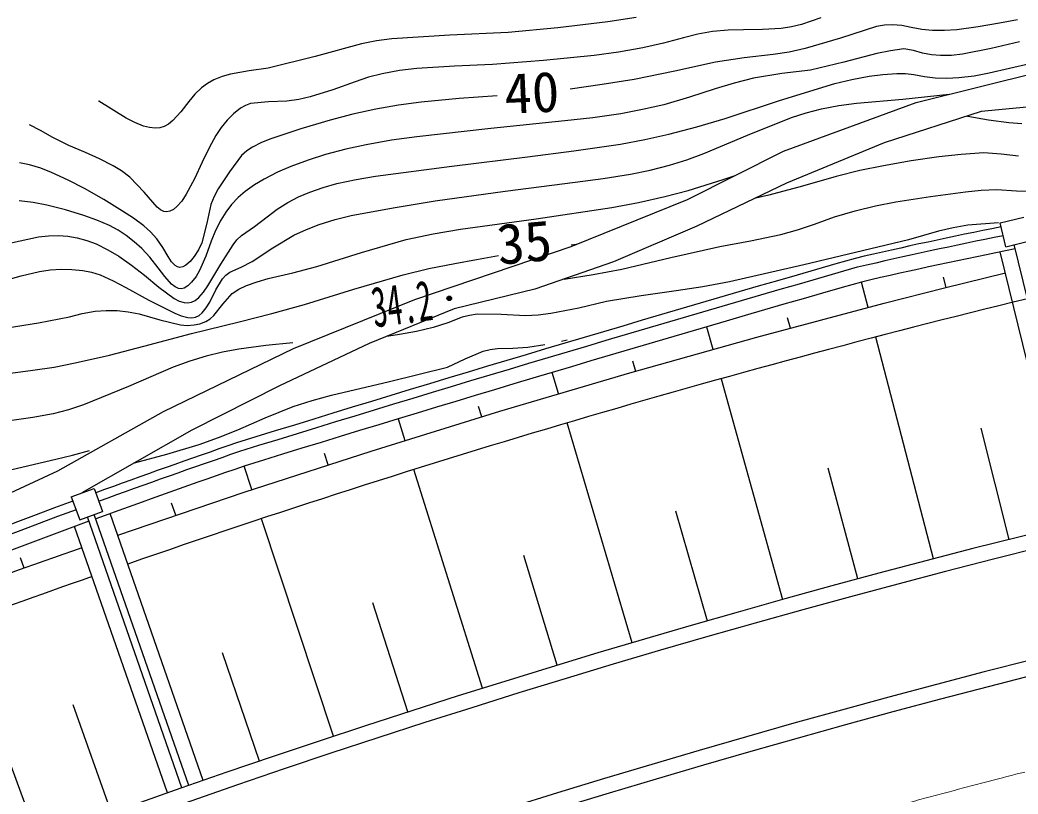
# Model space of a CAD drawing. Units: millimetres, scale not verified. Extents: x 39750 to 680000, y 20000 to 380250.
# Drawn here: x 444946 to 477615, y 311751 to 337078 of the extents above; entities that cross this region are included whole.
import ezdxf
from ezdxf.enums import TextEntityAlignment as Align

# ---------------------------------------------------------------- set-up
doc = ezdxf.new("R2010")
doc.units = ezdxf.units.MM
doc.header["$LTSCALE"] = 1000
doc.linetypes.add('CHAIN', pattern=[18.5, 12, -1.5, 3.5, -1.5])
doc.layers.add('M-BGD', color=7, linetype='Continuous', lineweight=25)
doc.layers.add('M-BMK', color=2, linetype='CHAIN', lineweight=13)
doc.styles.add('ＭＳ ゴシック', font='')
doc.styles.get('ＭＳ ゴシック').set_extended_font_data('MS Gothic')

msp = doc.modelspace()

# ---------------------------------------------------------------- linework, layer by layer
at = {"layer": 'M-BGD'}
for p, q in [((465119, 337156), (464185, 337017)), ((462556, 336825), (460925, 336664)), ((464185, 337017), (462556, 336825)), ((470196, 336849), (469860, 336801)), ((470528, 336928), (470196, 336849)), ((471156, 337142), (470528, 336928)), ((472987, 336860), (471809, 336481)), ((473247, 336906), (472987, 336860)), ((473502, 336922), (473247, 336906)), ((473808, 336894), (473502, 336922)), ((474113, 336835), (473808, 336894)), ((474465, 336770), (474113, 336835)), ((476311, 336851), (475615, 336757)), ((477008, 336976), (476311, 336851)), ((477601, 337079), (477008, 336976)), ((459020, 336575), (457120, 336455)), ((460925, 336664), (459020, 336575)), ((466670, 336493), (466008, 336317)), ((467139, 336612), (466670, 336493)), ((467613, 336701), (467139, 336612)), ((468124, 336744), (467613, 336701)), ((468634, 336756), (468124, 336744)), ((469251, 336764), (468634, 336756)), ((469860, 336801), (469251, 336764)), ((474811, 336736), (474465, 336770)), ((475213, 336732), (474811, 336736)), ((475615, 336757), (475213, 336732)), ((456122, 336297), (454614, 335887)), ((456617, 336391), (456122, 336297)), ((457120, 336455), (456617, 336391)), ((465334, 336169), (464542, 336029)), ((466008, 336317), (465334, 336169)), ((471809, 336481), (470643, 336139)), ((477664, 336359), (476733, 336142)), ((454614, 335887), (453066, 335497)), ((463740, 335918), (462080, 335754)), ((464542, 336029), (463740, 335918)), ((468654, 335838), (467714, 335697)), ((469599, 335948), (468654, 335838)), ((470127, 336029), (469599, 335948)), ((470643, 336139), (470127, 336029)), ((472995, 335977), (471910, 335692)), ((473440, 336070), (472995, 335977)), ((473881, 336132), (473440, 336070)), ((474188, 336075), (473881, 336132)), ((474488, 335987), (474188, 336075)), ((474786, 335934), (474488, 335987)), ((475081, 335912), (474786, 335934)), ((475442, 335919), (475081, 335912)), ((475799, 335956), (475442, 335919)), ((476733, 336142), (475799, 335956)), ((459173, 335568), (457935, 335487)), ((460412, 335619), (459173, 335568)), ((462080, 335754), (460412, 335619)), ((467714, 335697), (466383, 335401)), ((471910, 335692), (470822, 335437)), ((476673, 335343), (478005, 335658)), ((451562, 335227), (451292, 335117)), ((451841, 335307), (451562, 335227)), ((452449, 335417), (451841, 335307)), ((453066, 335497), (452449, 335417)), ((456355, 335204), (455914, 335057)), ((456797, 335320), (456355, 335204)), ((457366, 335419), (456797, 335320)), ((457935, 335487), (457366, 335419)), ((466383, 335401), (465045, 335135)), ((469885, 335322), (468954, 335178)), ((470822, 335437), (469885, 335322)), ((472177, 335132), (472739, 335239)), ((472739, 335239), (473190, 335296)), ((473190, 335296), (473648, 335325)), ((473648, 335325), (473927, 335325)), ((473927, 335325), (474208, 335295)), ((474208, 335295), (474549, 335225)), ((474284, 334381), (478641, 335468)), ((474549, 335225), (474898, 335185)), ((474898, 335185), (475287, 335174)), ((475287, 335174), (475678, 335193)), ((475678, 335193), (476175, 335252)), ((476175, 335252), (476673, 335343)), ((451084, 335002), (450884, 334856)), ((451292, 335117), (451084, 335002)), ((455914, 335057), (455186, 334796)), ((464003, 334967), (462954, 334813)), ((465045, 335135), (464003, 334967)), ((468327, 335014), (467701, 334820)), ((468954, 335178), (468327, 335014)), ((469805, 334438), (471618, 334995)), ((471618, 334995), (472177, 335132)), ((450671, 334645), (450474, 334407)), ((450884, 334856), (450671, 334645)), ((454445, 334562), (454069, 334475)), ((455186, 334796), (454445, 334562)), ((460563, 334598), (459318, 334509)), ((466866, 334548), (466024, 334306)), ((467701, 334820), (466866, 334548)), ((473848, 334487), (475365, 334651)), ((447532, 334417), (447512, 334429)), ((448425, 333867), (447532, 334417)), ((450474, 334407), (450214, 334075)), ((452324, 334284), (452166, 334189)), ((452489, 334347), (452324, 334284)), ((453080, 334398), (452489, 334347)), ((453686, 334417), (453080, 334398)), ((454069, 334475), (453686, 334417)), ((457335, 334291), (456591, 334162)), ((458083, 334391), (457335, 334291)), ((459318, 334509), (458083, 334391)), ((466024, 334306), (465324, 334144)), ((468024, 333858), (469805, 334438)), ((469941, 332790), (474284, 334381)), ((471182, 334170), (471749, 334276)), ((471749, 334276), (472323, 334352)), ((472323, 334352), (473848, 334487)), ((478772, 334307), (476405, 334082)), ((450214, 334075), (449951, 333785)), ((451932, 334003), (451725, 333798)), ((452166, 334189), (451932, 334003)), ((455846, 333998), (455104, 333803)), ((456591, 334162), (455846, 333998)), ((464612, 334011), (463701, 333877)), ((465324, 334144), (464612, 334011)), ((468760, 333312), (470195, 333888)), ((470195, 333888), (470683, 334043)), ((470683, 334043), (471182, 334170)), ((476405, 334082), (473238, 333058)), ((475957, 333927), (475937, 333931)), ((475977, 333923), (475957, 333927)), ((476649, 333802), (475977, 333923)), ((445623, 333464), (445256, 333643)), ((448710, 333719), (448425, 333867)), ((448986, 333608), (448710, 333719)), ((449183, 333557), (448986, 333608)), ((449372, 333538), (449183, 333557)), ((449522, 333551), (449372, 333538)), ((449664, 333592), (449522, 333551)), ((449811, 333673), (449664, 333592)), ((449951, 333785), (449811, 333673)), ((451534, 333564), (451356, 333298)), ((451725, 333798), (451534, 333564)), ((455104, 333803), (454138, 333513)), ((462785, 333773), (460359, 333529)), ((463701, 333877), (462785, 333773)), ((466180, 333343), (467104, 333586)), ((467104, 333586), (468024, 333858)), ((477319, 333712), (476649, 333802)), ((477737, 333684), (477319, 333712)), ((446018, 333237), (445623, 333464)), ((446550, 332975), (446018, 333237)), ((451356, 333298), (451137, 332899)), ((454138, 333513), (453156, 333186)), ((457937, 333256), (457105, 333140)), ((460359, 333529), (457937, 333256)), ((465396, 333164), (466180, 333343)), ((467335, 332708), (468760, 333312)), ((447089, 332742), (446550, 332975)), ((451137, 332899), (450913, 332423)), ((452554, 332918), (452369, 332794)), ((452847, 333065), (452554, 332918)), ((453156, 333186), (452847, 333065)), ((456281, 332996), (455612, 332850)), ((457105, 333140), (456281, 332996)), ((463079, 332793), (464605, 333015)), ((464605, 333015), (465396, 333164)), ((473238, 333058), (470041, 331743)), ((447553, 332538), (447089, 332742)), ((452200, 332645), (451805, 332108)), ((452369, 332794), (452200, 332645)), ((454944, 332674), (454376, 332495)), ((455612, 332850), (454944, 332674)), ((459085, 332297), (461554, 332601)), ((461554, 332601), (463079, 332793)), ((466776, 332504), (467335, 332708)), ((466796, 331199), (469941, 332790)), ((475022, 332597), (474117, 332468)), ((475757, 332677), (475022, 332597)), ((476492, 332726), (475757, 332677)), ((477060, 332689), (476492, 332726)), ((477629, 332622), (477060, 332689)), ((445255, 332335), (444933, 332402)), ((445628, 332226), (445255, 332335)), ((448000, 332309), (447553, 332538)), ((448275, 332136), (448000, 332309)), ((450913, 332423), (450655, 331875)), ((453816, 332286), (453372, 332094)), ((454376, 332495), (453816, 332286)), ((456584, 331962), (459085, 332297)), ((465571, 332166), (466209, 332328)), ((466209, 332328), (466776, 332504)), ((473216, 332309), (472438, 332148)), ((474117, 332468), (473216, 332309)), ((445983, 332090), (445628, 332226)), ((446525, 331838), (445983, 332090)), ((448540, 331933), (448275, 332136)), ((449009, 331441), (448540, 331933)), ((451805, 332108), (451431, 331548)), ((453372, 332094), (452938, 331873)), ((455948, 331857), (456584, 331962)), ((464030, 331889), (464930, 332035)), ((464930, 332035), (465571, 332166)), ((467968, 331860), (468358, 331989)), ((471663, 331956), (470565, 331635)), ((472438, 332148), (471663, 331956)), ((447054, 331558), (446525, 331838)), ((450655, 331875), (450388, 331376)), ((452620, 331682), (452316, 331463)), ((452938, 331873), (452620, 331682)), ((454429, 331448), (454867, 331599)), ((454867, 331599), (455323, 331724)), ((455323, 331724), (455948, 331857)), ((460827, 331479), (463124, 331772)), ((463124, 331772), (464030, 331889)), ((466823, 331501), (467583, 331734)), ((470041, 331743), (467103, 330327)), ((467583, 331734), (467968, 331860)), ((470565, 331635), (469461, 331343)), ((447690, 331201), (447054, 331558)), ((449432, 330955), (449009, 331441)), ((450388, 331376), (450240, 331153)), ((451301, 331302), (451196, 331038)), ((451431, 331548), (451301, 331302)), ((452086, 331264), (451873, 331041)), ((452316, 331463), (452086, 331264)), ((453715, 331110), (454065, 331293)), ((454065, 331293), (454429, 331448)), ((458538, 331156), (460827, 331479)), ((465190, 331103), (466057, 331297)), ((466057, 331297), (466823, 331501)), ((469223, 331288), (468985, 331234)), ((469461, 331343), (469223, 331288)), ((473613, 331124), (474751, 331303)), ((473613, 331124), (474751, 331303)), ((474751, 331303), (475891, 331452)), ((474751, 331303), (475891, 331452)), ((475891, 331452), (476403, 331504)), ((475891, 331452), (476403, 331504)), ((476403, 331504), (476921, 331527)), ((476403, 331504), (476921, 331527)), ((476921, 331527), (477560, 331485)), ((476921, 331527), (477560, 331485)), ((477560, 331485), (478199, 331473)), ((477560, 331485), (478199, 331473)), ((445378, 331103), (444917, 331163)), ((445827, 331014), (445378, 331103)), ((446438, 330863), (445827, 331014)), ((448307, 330822), (447690, 331201)), ((449547, 330865), (449432, 330955)), ((450086, 330972), (449972, 330878)), ((450240, 331153), (450086, 330972)), ((451196, 331038), (451066, 330428)), ((451873, 331041), (451682, 330791)), ((453368, 330884), (453715, 331110)), ((457163, 330933), (458538, 331156)), ((461842, 330575), (464320, 330939)), ((462987, 329671), (466796, 331199)), ((464320, 330939), (465190, 331103)), ((472285, 330838), (472945, 330996)), ((472285, 330838), (472945, 330996)), ((472945, 330996), (473613, 331124)), ((472945, 330996), (473613, 331124)), ((447037, 330684), (446438, 330863)), ((447464, 330529), (447037, 330684)), ((448663, 330594), (448307, 330822)), ((449659, 330813), (449547, 330865)), ((449758, 330800), (449659, 330813)), ((449856, 330819), (449758, 330800)), ((449972, 330878), (449856, 330819)), ((451682, 330791), (451516, 330523)), ((452625, 330319), (453039, 330635)), ((453039, 330635), (453368, 330884)), ((455260, 330547), (455787, 330680)), ((455787, 330680), (457163, 330933)), ((470948, 330400), (471612, 330634)), ((470948, 330400), (471612, 330634)), ((471612, 330634), (472285, 330838)), ((471612, 330634), (472285, 330838)), ((477030, 330437), (477807, 330627)), ((447875, 330348), (447464, 330529)), ((448162, 330195), (447875, 330348)), ((449000, 330343), (448663, 330594)), ((449216, 330145), (449000, 330343)), ((451066, 330428), (450896, 329781)), ((451516, 330523), (451348, 330191)), ((452195, 330029), (452625, 330319)), ((454321, 330225), (454744, 330386)), ((454744, 330386), (455260, 330547)), ((459369, 330232), (461842, 330575)), ((467103, 330327), (464375, 329160)), ((470401, 330216), (470948, 330400)), ((470401, 330216), (470948, 330400)), ((475977, 330359), (475493, 330275)), ((476976, 330435), (475977, 330359)), ((477219, 329660), (477030, 330437)), ((444604, 329770), (445555, 329982)), ((445555, 329982), (445883, 330018)), ((445883, 330018), (446211, 330024)), ((446211, 330024), (446516, 330001)), ((446516, 330001), (446823, 329948)), ((448425, 330022), (448162, 330195)), ((448689, 329822), (448425, 330022)), ((449423, 329915), (449216, 330145)), ((451348, 330191), (451205, 329840)), ((452050, 329885), (452195, 330029)), ((453226, 329621), (453915, 330038)), ((453915, 330038), (454321, 330225)), ((457584, 329893), (458473, 330077)), ((458473, 330077), (459369, 330232)), ((468858, 329849), (469849, 330063)), ((468858, 329849), (469849, 330063)), ((469849, 330063), (470401, 330216)), ((469849, 330063), (470401, 330216)), ((475013, 330162), (474025, 329888)), ((475493, 330275), (475013, 330162)), ((446823, 329948), (447135, 329862)), ((447135, 329862), (447437, 329748)), ((447437, 329748), (447822, 329559)), ((448932, 329602), (448689, 329822)), ((449620, 329638), (449423, 329915)), ((449797, 329337), (449620, 329638)), ((450896, 329781), (450787, 329556)), ((451205, 329840), (451030, 329353)), ((451523, 329092), (451930, 329723)), ((451930, 329723), (452050, 329885)), ((456126, 329468), (457584, 329893)), ((457869, 327932), (462987, 329671)), ((462988, 329716), (463072, 329727)), ((462988, 329716), (463072, 329727)), ((463072, 329727), (463156, 329739)), ((463072, 329727), (463156, 329739)), ((466247, 329311), (467859, 329664)), ((466247, 329311), (467859, 329664)), ((467859, 329664), (468858, 329849)), ((467859, 329664), (468858, 329849)), ((473030, 329644), (470602, 329070)), ((474025, 329888), (473030, 329644)), ((477219, 329660), (477996, 329849)), ((479698, 320671), (477491, 329726)), ((447822, 329559), (448182, 329349)), ((448182, 329349), (448600, 329057)), ((449196, 329315), (448932, 329602)), ((449472, 328968), (449196, 329315)), ((449909, 329168), (449797, 329337)), ((450645, 329335), (450515, 329178)), ((450787, 329556), (450645, 329335)), ((451030, 329353), (450826, 328877)), ((452548, 329174), (453226, 329621)), ((454667, 329011), (456126, 329468)), ((459894, 329244), (460613, 329366)), ((459894, 329244), (460613, 329366)), ((464642, 328929), (466247, 329311)), ((464642, 328929), (466247, 329311)), ((479213, 320552), (477035, 329487)), ((448600, 329057), (449025, 328724)), ((450025, 329043), (449909, 329168)), ((450101, 328998), (450025, 329043)), ((450183, 328983), (450101, 328998)), ((450281, 329005), (450183, 328983)), ((450378, 329059), (450281, 329005)), ((450515, 329178), (450378, 329059)), ((451100, 328379), (451523, 329092)), ((451812, 328825), (452183, 328985)), ((452183, 328985), (452548, 329174)), ((453873, 328799), (454667, 329011)), ((458330, 328944), (459176, 329114)), ((458330, 328944), (459176, 329114)), ((459176, 329114), (459894, 329244)), ((459176, 329114), (459894, 329244)), ((464375, 329160), (461802, 328270)), ((470602, 329070), (468168, 328505)), ((444403, 328540), (444988, 328710)), ((444988, 328710), (445581, 328850)), ((445581, 328850), (445932, 328902)), ((445932, 328902), (446291, 328924)), ((446291, 328924), (446647, 328917)), ((446647, 328917), (447001, 328880)), ((447001, 328880), (447289, 328824)), ((447289, 328824), (447569, 328739)), ((447569, 328739), (447998, 328544)), ((449025, 328724), (449490, 328340)), ((449687, 328683), (449472, 328968)), ((449908, 328436), (449687, 328683)), ((450709, 328682), (450562, 328498)), ((450826, 328877), (450709, 328682)), ((451574, 328609), (451683, 328729)), ((451683, 328729), (451812, 328825)), ((453069, 328615), (453873, 328799)), ((455870, 328271), (457490, 328744)), ((455870, 328271), (457490, 328744)), ((457490, 328744), (458330, 328944)), ((457490, 328744), (458330, 328944)), ((462763, 328602), (463705, 328751)), ((462763, 328602), (463705, 328751)), ((463705, 328751), (464642, 328929)), ((463705, 328751), (464642, 328929)), ((475166, 328660), (475250, 328325)), ((447998, 328544), (448411, 328324)), ((448411, 328324), (449165, 327910)), ((449490, 328340), (449993, 327965)), ((450021, 328348), (449908, 328436)), ((450135, 328294), (450021, 328348)), ((450444, 328384), (450316, 328301)), ((450562, 328498), (450444, 328384)), ((450955, 328170), (451100, 328379)), ((451361, 328251), (451574, 328609)), ((452114, 328270), (452360, 328389)), ((452360, 328389), (452706, 328515)), ((452706, 328515), (453069, 328615)), ((467300, 328345), (466421, 328213)), ((468168, 328505), (467300, 328345)), ((472704, 327671), (472487, 328503)), ((450226, 328282), (450135, 328294)), ((450316, 328301), (450226, 328282)), ((450798, 327996), (450955, 328170)), ((451160, 327848), (451361, 328251)), ((451581, 327779), (451890, 328128)), ((451890, 328128), (452114, 328270)), ((454262, 327771), (455870, 328271)), ((454262, 327771), (455870, 328271)), ((461802, 328270), (459156, 327628)), ((465283, 328053), (464144, 327862)), ((466421, 328213), (465283, 328053)), ((449165, 327910), (450012, 327480)), ((449993, 327965), (450159, 327881)), ((450159, 327881), (450320, 327832)), ((450320, 327832), (450442, 327823)), ((450442, 327823), (450559, 327845)), ((450559, 327845), (450681, 327904)), ((450681, 327904), (450798, 327996)), ((451044, 327656), (451160, 327848)), ((451295, 327408), (451581, 327779)), ((453195, 327471), (454262, 327771)), ((453195, 327471), (454262, 327771)), ((453896, 326326), (457869, 327932)), ((464144, 327862), (463240, 327651)), ((445552, 327170), (446570, 327364)), ((446570, 327364), (446985, 327472)), ((446985, 327472), (447410, 327550)), ((447410, 327550), (447766, 327574)), ((447766, 327574), (448123, 327567)), ((448123, 327567), (448484, 327529)), ((448484, 327529), (448850, 327459)), ((448850, 327459), (449528, 327264)), ((450012, 327480), (450227, 327394)), ((450227, 327394), (450436, 327341)), ((450572, 327334), (450697, 327357)), ((450697, 327357), (450808, 327410)), ((450808, 327410), (450913, 327496)), ((450913, 327496), (451044, 327656)), ((451170, 327297), (451295, 327408)), ((452125, 327202), (453195, 327471)), ((452125, 327202), (453195, 327471)), ((459156, 327628), (456380, 326492)), ((459416, 327349), (458952, 327169)), ((459663, 327413), (459416, 327349)), ((459916, 327447), (459663, 327413)), ((460698, 327437), (459916, 327447)), ((461490, 327397), (460698, 327437)), ((461911, 327418), (461490, 327397)), ((462327, 327469), (461911, 327418)), ((463240, 327651), (462327, 327469)), ((444526, 327005), (445552, 327170)), ((449528, 327264), (450202, 327102)), ((450202, 327102), (450423, 327086)), ((450423, 327086), (450648, 327101)), ((450436, 327341), (450572, 327334)), ((450558, 326816), (452125, 327202)), ((450558, 326816), (452125, 327202)), ((450648, 327101), (450839, 327140)), ((450839, 327140), (451027, 327210)), ((451027, 327210), (451170, 327297)), ((458952, 327169), (458472, 327016)), ((467423, 327037), (467627, 326303)), ((470163, 326997), (470072, 327335)), ((449003, 326402), (450558, 326816)), ((449003, 326402), (450558, 326816)), ((457157, 326756), (456943, 326723)), ((457365, 326788), (457157, 326756)), ((457923, 326888), (457365, 326788)), ((458472, 327016), (457923, 326888)), ((474849, 319446), (472956, 326704)), ((447880, 326114), (449003, 326402)), ((447880, 326114), (449003, 326402)), ((452991, 326423), (452108, 326307)), ((453882, 326510), (452991, 326423)), ((456380, 326492), (453441, 325110)), ((461075, 326337), (461574, 326374)), ((461574, 326374), (462126, 326458)), ((462676, 326572), (462860, 326616)), ((446755, 325856), (447880, 326114)), ((446755, 325856), (447880, 326114)), ((449646, 324267), (453896, 326326)), ((451044, 326080), (450503, 325912)), ((451575, 326209), (451044, 326080)), ((452108, 326307), (451575, 326209)), ((459519, 325994), (460105, 326238)), ((460105, 326238), (460338, 326299)), ((460338, 326299), (460581, 326331)), ((460581, 326331), (461075, 326337)), ((445368, 325621), (446062, 325723)), ((445368, 325621), (446062, 325723)), ((446062, 325723), (446755, 325856)), ((446062, 325723), (446755, 325856)), ((449965, 325713), (448498, 325083)), ((450503, 325912), (449965, 325713)), ((457047, 325248), (458940, 325719)), ((458940, 325719), (459519, 325994)), ((465000, 325925), (465097, 325588)), ((444475, 325494), (445368, 325621)), ((444475, 325494), (445368, 325621)), ((462573, 324853), (462368, 325545)), ((448498, 325083), (447022, 324481)), ((453441, 325110), (450568, 323656)), ((455143, 324806), (457047, 325248)), ((467895, 325339), (469905, 318114)), ((454507, 324630), (455143, 324806)), ((447022, 324481), (446534, 324324)), ((452976, 324058), (453886, 324427)), ((453886, 324427), (454507, 324630)), ((459949, 324444), (460055, 324098)), ((446038, 324195), (445366, 324068)), ((446534, 324324), (446038, 324195)), ((446189, 322331), (449646, 324267)), ((445366, 324068), (444682, 323970)), ((452080, 323662), (452976, 324058)), ((457322, 324025), (457543, 323322)), ((464982, 316702), (462856, 323894)), ((450568, 323656), (446974, 321602)), ((451449, 323411), (452080, 323662)), ((477329, 320083), (476412, 323719)), ((449754, 322872), (450808, 323189)), ((450808, 323189), (451449, 323411)), ((446122, 322702), (446669, 322841)), ((446669, 322841), (447220, 322986)), ((448695, 322586), (449754, 322872)), ((455037, 322526), (454919, 322893)), ((444677, 322370), (446122, 322702)), ((452538, 321710), (452283, 322479)), ((444328, 321459), (446189, 322331)), ((460084, 315210), (457842, 322368)), ((472374, 318790), (471399, 322411)), ((446627, 321475), (447378, 321750)), ((446627, 321475), (446902, 320724)), ((447378, 321750), (447653, 320999)), ((450046, 320873), (449910, 321273)), ((446902, 320724), (447653, 320999)), ((450248, 311952), (447154, 320816)), ((450474, 312031), (447379, 320899)), ((450947, 312195), (447898, 320929)), ((466407, 321022), (467441, 317418)), ((449776, 311787), (446734, 320502)), ((455209, 313640), (452852, 320760)), ((462530, 315966), (461438, 319553)), ((445081, 319140), (444959, 319483)), ((457643, 314435), (456493, 318005)), ((445540, 310265), (442955, 317305)), ((452782, 312826), (451575, 316376)), ((447947, 311138), (446683, 314669))]:
    msp.add_line(p, q, dxfattribs=at)
msp.add_lwpolyline([(448146, 320220), (452282, 321625), (456437, 322973), (460657, 324280), (464905, 325532), (469063, 326700), (473236, 327809), (475212, 328311), (477200, 328809)], dxfattribs=at)
msp.add_lwpolyline([(448146, 320220), (452282, 321625), (456437, 322973), (460657, 324280), (464905, 325532), (469063, 326700), (473236, 327809), (475212, 328311), (477200, 328809)], dxfattribs=at)
for centre, radius in [((458997, 327971), 75), ((458997, 327971), 65.7), ((458997, 327971), 56.3), ((458997, 327971), 46.9), ((458997, 327971), 37.5), ((458997, 327971), 28.2), ((458997, 327970), 18.8), ((458997, 327971), 9.4)]:
    msp.add_circle(centre, radius, dxfattribs=at)
for centre, radius, start, end in [((507163, 179216), 154062, 101.26758, 103.08447), ((507163, 179216), 153762, 101.26288, 103.08167), ((554994, 12228), 317500, 92.87811, 111.28589), ((507163, 179216), 153262, 101.15009, 103.0769), ((744959, -622084), 989667, 105.99304, 107.21643), ((744959, -622084), 989367, 105.9942, 107.21619), ((554994, 12228), 317000, 92.60742, 111.28589), ((744959, -622084), 988867, 105.9942, 107.21576), ((554994, 12228), 325000, 103.71808, 109.13232), ((554994, 12228), 313500, 92.40784, 111.28589), ((554994, 12228), 313000, 92.40692, 111.28589), ((535271, 80696), 256428, 108.94116, 110.03259), ((535271, 80696), 256128, 108.94214, 110.03253), ((535271, 80696), 255628, 108.94385, 110.09833), ((535271, 80696), 256428, 110.21136, 114.81714), ((535271, 80696), 256128, 110.21149, 114.82501), ((535271, 80696), 255628, 110.15216, 114.8382), ((554994, 12228), 326000, 109.35065, 111.20496), ((554994, 12228), 325000, 109.35095, 111.28589), ((554994, 12228), 307000, 92.39532, 111.28589), ((554994, 12228), 306000, 92.39331, 111.28589), ((554994, 12228), 305500, 92.39233, 111.28589)]:
    msp.add_arc(centre, radius, start, end, dxfattribs=at)
at = {"layer": 'M-BMK'}
msp.add_line((477105, 312284), (476380, 312095), dxfattribs=at)
for start, end in [(100.9939, 104.55182), (104.69043, 106.75507)]:
    msp.add_arc((554995, 12228), 310000, start, end, dxfattribs=at)

# ---------------------------------------------------------------- texts
at = {"layer": 'M-BGD', "style": 'ＭＳ ゴシック'}
for s, rotation, p in [('40', 2.6, (460849, 333610)), ('35', 5.3, (460658, 328672))]:
    msp.add_text(s, height=1320, rotation=rotation, dxfattribs=at).set_placement(p, align=Align.BOTTOM_LEFT)
at = {"layer": 'M-BGD', "style": 'ＭＳ ゴシック', "width": 0.55}
msp.add_text('34.2', height=1320, rotation=7.4, dxfattribs=at).set_placement((456601, 326622), align=Align.BOTTOM_LEFT)

doc.saveas('drawing.dxf')
